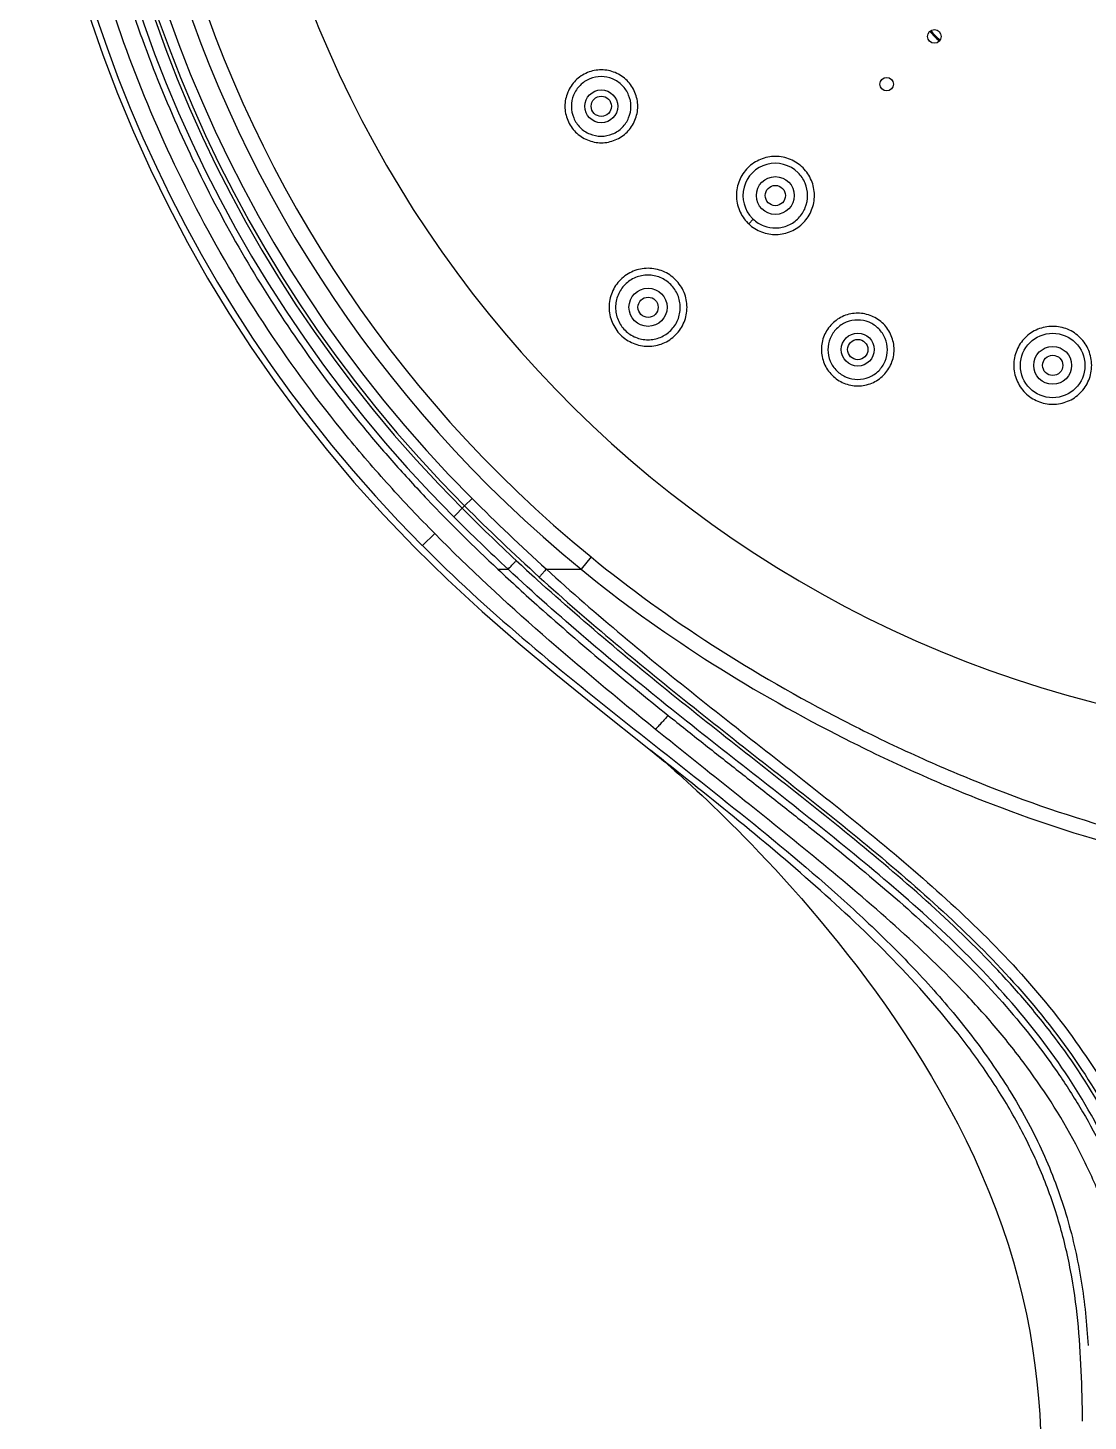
# Model space of a CAD drawing. Extents: x 0 to 521, y 0 to 382.
# Drawn here: x 77.4 to 124.5, y 193.6 to 255.5 of the extents above; entities that cross this region are included whole.
import ezdxf

# ---------------------------------------------------------------- set-up
doc = ezdxf.new("R2010")
doc.units = 0
doc.header["$LTSCALE"] = 10
doc.header["$MEASUREMENT"] = 0
doc.layers.get('0').update_dxf_attribs({"linetype": 'CONTINUOUS'})
doc.layers.add('AXES', color=7, linetype='CONTINUOUS')
doc.layers.add('LAYER_01', color=7, linetype='CONTINUOUS')

msp = doc.modelspace()

# ---------------------------------------------------------------- linework, layer by layer
at = {"color": 7, "linetype": 'Continuous'}
for p, q in [((96.815, 234.287), (96.332, 233.805)), ((95.486, 233.06), (94.938, 232.52)), ((98.298, 231.471), (98.751, 231.471))]:
    msp.add_line(p, q, dxfattribs=at)
for points in [[(80.129, 256.076), (80.732, 254.333), (81.387, 252.611), (82.093, 250.911), (82.849, 249.239), (83.65, 247.6), (84.497, 245.991), (85.394, 244.407), (86.337, 242.852), (87.328, 241.325), (88.377, 239.809), (89.487, 238.307), (90.658, 236.823), (91.898, 235.348), (93.211, 233.884), (94.597, 232.438), (96.059, 231.011), (97.594, 229.6), (99.197, 228.203), (100.864, 226.81), (102.587, 225.412), (105.146, 223.377)], [(105.146, 223.377), (105.243, 223.298), (105.348, 223.213), (105.46, 223.12), (105.58, 223.02), (105.71, 222.91), (105.85, 222.791), (106, 222.661), (106.161, 222.52), (106.335, 222.367), (106.519, 222.202), (106.715, 222.024), (106.923, 221.834), (107.142, 221.632), (107.372, 221.417), (107.612, 221.19), (107.862, 220.951), (108.121, 220.7), (108.389, 220.439), (108.665, 220.165), (108.956, 219.874), (109.261, 219.565), (109.58, 219.237), (109.914, 218.889), (110.264, 218.518), (110.63, 218.125), (111.006, 217.713), (111.392, 217.284), (111.787, 216.835), (112.189, 216.371), (112.596, 215.891), (113.008, 215.395), (113.423, 214.883), (113.842, 214.356), (114.262, 213.813), (114.683, 213.255), (115.104, 212.683), (115.523, 212.096), (115.94, 211.493), (116.354, 210.875), (116.765, 210.242), (117.172, 209.592), (117.574, 208.925), (117.969, 208.242), (118.357, 207.542), (118.737, 206.824), (119.105, 206.09), (119.459, 205.344), (119.799, 204.586), (120.122, 203.816), (120.426, 203.041), (120.709, 202.261), (120.971, 201.478), (121.21, 200.697), (121.426, 199.92), (121.618, 199.145), (121.787, 198.376), (121.935, 197.612), (122.061, 196.853), (122.168, 196.103), (122.255, 195.364), (122.324, 194.633), (122.378, 193.908), (122.418, 193.186)]]:
    msp.add_lwpolyline(points, dxfattribs=at)
for centre, radius, start, end in [((137.498, 274.946), 58.2, 315.01693, 224.98307), ((137.498, 274.946), 57.67, 315.01704, 224.98282), ((137.497, 274.947), 60.095, 136.7075, 224.91042), ((162.957, 300.43), 93.692, 225.00008, 227.04463), ((162.957, 300.429), 94.221, 225.00005, 227.0439), ((166.41, 304.102), 98.732, 227.03039, 227.75438)]:
    msp.add_arc(centre, radius, start, end, dxfattribs=at)
for points, knots in [([(180.058, 232.52), (181.458, 233.926), (184.122, 236.875), (187.659, 241.672), (190.704, 246.796), (194.063, 253.99), (196.908, 263.553), (197.804, 273.489), (197.344, 281.416), (196.099, 289.258), (193.1, 298.774), (188.279, 307.508), (183.459, 313.818), (179.388, 318.172), (174.908, 322.103), (170.062, 325.573), (164.895, 328.543), (159.46, 330.99), (153.81, 332.889), (148, 334.216), (142.087, 334.965), (134.151, 335.179), (126.219, 334.207), (118.568, 332.087), (113.01, 329.933), (107.692, 327.243), (102.666, 324.039), (97.983, 320.353), (95.117, 317.599), (93.757, 316.155)], [0, 0, 0, 0, 0.031262, 0.062525, 0.093785, 0.125047, 0.187494, 0.249942, 0.281203, 0.312465, 0.374913, 0.437361, 0.468623, 0.499885, 0.531147, 0.562409, 0.593671, 0.624934, 0.656195, 0.687456, 0.718718, 0.749979, 0.812429, 0.84369, 0.874952, 0.906214, 0.937475, 0.968737, 1, 1, 1, 1]), ([(95.486, 233.06), (94.799, 233.755), (93.453, 235.174), (90.9, 238.135), (87.99, 242.071), (84.989, 247.119), (82.501, 252.438), (80.548, 257.975), (79.148, 263.678), (78.323, 269.491), (78.074, 275.358), (78.403, 281.221), (79.614, 288.95), (82.546, 298.332), (87.273, 306.949), (92.003, 313.18), (97.326, 318.912), (103.474, 323.829), (110.24, 327.753), (115.585, 330.185), (121.143, 332.079), (126.862, 333.412), (132.684, 334.177), (140.502, 334.427), (148.321, 333.51), (155.871, 331.463), (161.358, 329.372), (166.613, 326.752), (171.584, 323.626), (176.221, 320.023), (179.062, 317.328), (180.412, 315.915)], [0, 0, 0, 0, 0.015632, 0.031272, 0.062523, 0.093787, 0.12505, 0.156308, 0.187563, 0.21882, 0.250081, 0.281341, 0.312601, 0.375043, 0.437485, 0.468744, 0.500003, 0.562444, 0.593703, 0.624964, 0.656223, 0.687482, 0.718741, 0.75, 0.812444, 0.843703, 0.874962, 0.906222, 0.93748, 0.96874, 1, 1, 1, 1]), ([(137.498, 333.454), (134.566, 333.454), (128.694, 333.009), (120.09, 331.037), (111.879, 327.791), (104.244, 323.357), (97.366, 317.822), (91.391, 311.323), (86.461, 303.998), (82.68, 296.02), (80.144, 287.564), (79.105, 280.277), (78.94, 274.409), (79.146, 270.008), (79.681, 265.636), (80.832, 259.88), (83.08, 252.872), (86.348, 246.277), (89.532, 241.346), (91.755, 238.424), (93.661, 236.193), (95.651, 234.029), (97.224, 232.479), (98.298, 231.471)], [0, 0, 0, 0, 0.062479, 0.124958, 0.187441, 0.249923, 0.312403, 0.374885, 0.437372, 0.499855, 0.562336, 0.624817, 0.656081, 0.687345, 0.718607, 0.749867, 0.812346, 0.874828, 0.906091, 0.937356, 0.952984, 0.968609, 1, 1, 1, 1]), ([(105.304, 224.357), (103.602, 225.732), (100.235, 228.527), (97.022, 231.503), (95.486, 233.06)], [0, 0, 0, 0, 0.500023, 1, 1, 1, 1]), ([(94.938, 232.52), (96.358, 231.093), (99.34, 228.381), (104.043, 224.592), (108.802, 220.887), (112.682, 217.693), (115.619, 214.959), (117.698, 212.793), (119.604, 210.487), (121.276, 208.03), (122.649, 205.42), (123.655, 202.676), (124.28, 199.847), (124.471, 197.936), (124.532, 196.982)], [0, 0, 0, 0, 0.126569, 0.253139, 0.379619, 0.505835, 0.568874, 0.631844, 0.694481, 0.756716, 0.818359, 0.879431, 0.939923, 1, 1, 1, 1]), ([(98.751, 231.471), (98.796, 231.519), (98.88, 231.609), (98.98, 231.716), (99.046, 231.786), (99.082, 231.825), (99.104, 231.847), (99.113, 231.858)], [0, 0, 0, 0, 0.374119, 0.69735, 0.823108, 0.917789, 1, 1, 1, 1]), ([(98.298, 231.471), (98.904, 230.902), (101.358, 228.661), (103.917, 226.536), (105.862, 224.978)], [0, 0, 0, 0, 0.250042, 1, 1, 1, 1]), ([(125.069, 206.489), (124.39, 207.792), (122.803, 210.31), (119.876, 213.712), (116.561, 216.814), (113.03, 219.732), (109.404, 222.571), (105.769, 225.426), (102.192, 228.366), (99.881, 230.418), (98.751, 231.472)], [0, 0, 0, 0, 0.120716, 0.243356, 0.367749, 0.493333, 0.619585, 0.7462, 0.873032, 1, 1, 1, 1]), ([(125.626, 206.619), (124.955, 207.896), (123.791, 209.741), (121.995, 212.026), (120.034, 214.222), (117.354, 216.787), (113.936, 219.662), (110.419, 222.442), (106.887, 225.212), (103.4, 228.043), (101.14, 230.007), (100.031, 231.014)], [0, 0, 0, 0, 0.121579, 0.183052, 0.244931, 0.369688, 0.49534, 0.621392, 0.747574, 0.873782, 1, 1, 1, 1]), ([(105.862, 224.978), (105.816, 224.92), (105.716, 224.806), (105.564, 224.644), (105.424, 224.496), (105.339, 224.401), (105.304, 224.357)], [0, 0, 0, 0, 0.26715, 0.542634, 0.796824, 1, 1, 1, 1]), ([(105.862, 224.978), (106.382, 224.563), (107.423, 223.735), (108.99, 222.501), (110.559, 221.269), (112.642, 219.622), (115.215, 217.536), (118.178, 214.913), (120.928, 212.108), (122.928, 209.544), (124.306, 207.372), (125.214, 205.691), (125.993, 203.958), (126.419, 202.768), (126.603, 202.166)], [0, 0, 0, 0, 0.063666, 0.127323, 0.19096, 0.25456, 0.381533, 0.507903, 0.63319, 0.75698, 0.818295, 0.879206, 0.939761, 1, 1, 1, 1]), ([(126.62, 197.602), (126.519, 198.3), (126.281, 199.694), (125.755, 201.753), (125.037, 203.762), (123.825, 206.366), (122.271, 208.821), (120.459, 211.103), (118.477, 213.294), (115.769, 215.845), (112.34, 218.731), (108.824, 221.541), (106.472, 223.411), (105.304, 224.357)], [0, 0, 0, 0, 0.060137, 0.120369, 0.180852, 0.241742, 0.364876, 0.427204, 0.489959, 0.61647, 0.74394, 0.871887, 1, 1, 1, 1]), ([(124.286, 193.619), (124.271, 194.363), (124.242, 195.853), (124.099, 198.089), (123.787, 200.318), (123.257, 202.521), (122.492, 204.672), (121.499, 206.746), (120.306, 208.731), (118.493, 211.26), (115.887, 214.193), (112.443, 217.426), (108.806, 220.475), (106.324, 222.444), (105.081, 223.429)], [0, 0, 0, 0, 0.060157, 0.120453, 0.180991, 0.241913, 0.303312, 0.36516, 0.427479, 0.490249, 0.616515, 0.743866, 0.871825, 1, 1, 1, 1])]:
    msp.add_open_spline(points, degree=3, knots=knots, dxfattribs=at)
at = {"layer": 'AXES', "color": 7, "linetype": 'Continuous'}
for radius, start, end in [(2.5, 218.07443, 231.91985), (2.448, 218.13543, 231.86617)]:
    msp.add_arc((119.467, 256.915), radius, start, end, dxfattribs=at)
at = {"layer": 'LAYER_01', "color": 7, "linetype": 'Continuous'}
for p, q in [((109.448, 246.814), (109.644, 247.024)), ((97.147, 234.619), (96.815, 234.287)), ((102.435, 232.019), (101.991, 231.475)), ((100.45, 231.473), (101.994, 231.473))]:
    msp.add_line(p, q, dxfattribs=at)
for centre, radius in [((117.698, 255.146), 0.302), ((115.576, 253.025), 0.302), ((102.892, 252.041), 0.731), ((102.892, 252.041), 0.45), ((110.628, 248.076), 0.841), ((110.628, 248.076), 0.45), ((104.971, 243.111), 0.848), ((104.971, 243.111), 0.45), ((114.292, 241.233), 0.731), ((114.292, 241.233), 0.45), ((122.956, 240.525), 1.434), ((122.956, 240.531), 0.841), ((122.956, 240.531), 0.45)]:
    msp.add_circle(centre, radius, dxfattribs=at)
for centre, radius, start, end in [((137.498, 274.946), 57.518, 315.01704, 224.98296), ((137.498, 274.946), 57.048, 315.01704, 224.98296), ((137.498, 274.946), 56.129, 309.23824, 230.76176), ((137.498, 274.946), 55.427, 309.24154, 230.75846), ((137.498, 274.946), 51, 283.11656, 256.88344), ((110.624, 248.074), 1.436, 44.92979, 225.07021), ((110.628, 248.076), 1.44, 225, 226.87071), ((164.158, 301.662), 95.26, 225.01346, 227.77048), ((164.172, 301.676), 94.81, 225.01362, 227.77064)]:
    msp.add_arc(centre, radius, start, end, dxfattribs=at)
for points, knots in [([(104.039, 253.184), (103.89, 253.334), (103.53, 253.576), (102.895, 253.704), (102.258, 253.578), (101.719, 253.218), (101.359, 252.679), (101.233, 252.042), (101.36, 251.407), (101.602, 251.046), (101.752, 250.897)], [0, 0, 0, 0, 0.125035, 0.250018, 0.374971, 0.499914, 0.624875, 0.749881, 0.874928, 1, 1, 1, 1]), ([(103.822, 252.971), (103.7, 253.093), (103.406, 253.291), (102.886, 253.395), (102.366, 253.293), (101.925, 252.998), (101.631, 252.557), (101.528, 252.037), (101.632, 251.517), (101.83, 251.222), (101.952, 251.101)], [0, 0, 0, 0, 0.125022, 0.250006, 0.374973, 0.499936, 0.624911, 0.749917, 0.874949, 1, 1, 1, 1]), ([(101.752, 250.897), (101.9, 250.748), (102.261, 250.507), (102.895, 250.381), (103.53, 250.507), (104.069, 250.866), (104.428, 251.405), (104.554, 252.04), (104.428, 252.674), (104.187, 253.035), (104.039, 253.184)], [0, 0, 0, 0, 0.12506, 0.250063, 0.375029, 0.499971, 0.624923, 0.749912, 0.874945, 1, 1, 1, 1]), ([(101.952, 251.101), (102.073, 250.979), (102.368, 250.782), (102.887, 250.679), (103.406, 250.782), (103.846, 251.076), (104.14, 251.516), (104.243, 252.035), (104.14, 252.554), (103.943, 252.849), (103.822, 252.971)], [0, 0, 0, 0, 0.125045, 0.250048, 0.375027, 0.499989, 0.624955, 0.749945, 0.874965, 1, 1, 1, 1]), ([(111.858, 249.306), (111.698, 249.465), (111.312, 249.724), (110.631, 249.86), (109.95, 249.725), (109.373, 249.34), (108.987, 248.762), (108.852, 248.081), (108.988, 247.401), (109.247, 247.014), (109.406, 246.855)], [0, 0, 0, 0, 0.125034, 0.250035, 0.375003, 0.499953, 0.624907, 0.749889, 0.874914, 1, 1, 1, 1]), ([(109.448, 246.815), (109.611, 246.662), (110.001, 246.418), (110.677, 246.302), (111.348, 246.45), (111.911, 246.842), (112.284, 247.419), (112.411, 248.094), (112.272, 248.766), (112.015, 249.148), (111.858, 249.306)], [0, 0, 0, 0, 0.125058, 0.250076, 0.375057, 0.500012, 0.624959, 0.749927, 0.874935, 1, 1, 1, 1]), ([(109.643, 247.025), (109.779, 246.899), (110.101, 246.696), (110.662, 246.6), (111.217, 246.723), (111.685, 247.048), (111.994, 247.525), (112.098, 248.085), (111.984, 248.642), (111.771, 248.958), (111.64, 249.089)], [0, 0, 0, 0, 0.12504, 0.250052, 0.375041, 0.500012, 0.624975, 0.749949, 0.874951, 1, 1, 1, 1]), ([(106.195, 244.334), (106.035, 244.494), (105.65, 244.752), (104.97, 244.888), (104.29, 244.754), (103.714, 244.369), (103.329, 243.793), (103.195, 243.112), (103.33, 242.433), (103.589, 242.047), (103.748, 241.888)], [0, 0, 0, 0, 0.125057, 0.250067, 0.375026, 0.499953, 0.624885, 0.749858, 0.874893, 1, 1, 1, 1]), ([(105.98, 244.12), (105.848, 244.252), (105.528, 244.467), (104.964, 244.579), (104.399, 244.468), (103.921, 244.148), (103.601, 243.67), (103.49, 243.105), (103.602, 242.541), (103.817, 242.221), (103.949, 242.089)], [0, 0, 0, 0, 0.125035, 0.250036, 0.375006, 0.499957, 0.624912, 0.749894, 0.874917, 1, 1, 1, 1]), ([(103.748, 241.888), (103.908, 241.728), (104.293, 241.47), (104.973, 241.334), (105.653, 241.468), (106.229, 241.853), (106.614, 242.43), (106.748, 243.11), (106.612, 243.789), (106.354, 244.175), (106.195, 244.334)], [0, 0, 0, 0, 0.125083, 0.250113, 0.375092, 0.500029, 0.624961, 0.749925, 0.874942, 1, 1, 1, 1]), ([(103.949, 242.089), (104.081, 241.957), (104.401, 241.742), (104.965, 241.63), (105.53, 241.741), (106.008, 242.061), (106.328, 242.539), (106.439, 243.104), (106.327, 243.667), (106.112, 243.988), (105.98, 244.12)], [0, 0, 0, 0, 0.125059, 0.250079, 0.375067, 0.500028, 0.624983, 0.749957, 0.874964, 1, 1, 1, 1]), ([(114.912, 242.723), (114.718, 242.803), (114.293, 242.889), (113.659, 242.765), (113.12, 242.406), (112.76, 241.868), (112.634, 241.234), (112.762, 240.599), (113.122, 240.062), (113.482, 239.822), (113.677, 239.741)], [0, 0, 0, 0, 0.125033, 0.250015, 0.374967, 0.499911, 0.624875, 0.749883, 0.87493, 1, 1, 1, 1]), ([(113.677, 239.741), (113.871, 239.661), (114.295, 239.577), (114.928, 239.703), (115.465, 240.061), (115.823, 240.598), (115.949, 241.231), (115.822, 241.864), (115.465, 242.401), (115.105, 242.642), (114.912, 242.723)], [0, 0, 0, 0, 0.125058, 0.25006, 0.375026, 0.499969, 0.624923, 0.749915, 0.874947, 1, 1, 1, 1]), ([(114.794, 242.444), (114.635, 242.511), (114.288, 242.581), (113.769, 242.478), (113.328, 242.185), (113.034, 241.745), (112.931, 241.226), (113.036, 240.707), (113.33, 240.268), (113.625, 240.072), (113.783, 240.006)], [0, 0, 0, 0, 0.125021, 0.250004, 0.37497, 0.499934, 0.624911, 0.749918, 0.87495, 1, 1, 1, 1]), ([(113.783, 240.006), (113.942, 239.94), (114.289, 239.871), (114.807, 239.974), (115.246, 240.268), (115.539, 240.707), (115.642, 241.225), (115.539, 241.743), (115.246, 242.182), (114.952, 242.378), (114.794, 242.444)], [0, 0, 0, 0, 0.125044, 0.250045, 0.375025, 0.499987, 0.624955, 0.749947, 0.874966, 1, 1, 1, 1]), ([(123.62, 242.132), (123.412, 242.219), (122.956, 242.31), (122.277, 242.175), (121.7, 241.791), (121.315, 241.214), (121.18, 240.535), (121.316, 239.855), (121.701, 239.279), (122.087, 239.021), (122.295, 238.935)], [0, 0, 0, 0, 0.125032, 0.250032, 0.375, 0.499952, 0.624907, 0.74989, 0.874916, 1, 1, 1, 1]), ([(122.295, 238.935), (122.504, 238.849), (122.959, 238.757), (123.638, 238.892), (124.215, 239.277), (124.601, 239.853), (124.735, 240.533), (124.599, 241.213), (124.214, 241.789), (123.828, 242.046), (123.62, 242.132)], [0, 0, 0, 0, 0.125056, 0.250075, 0.375058, 0.500014, 0.624963, 0.749929, 0.874937, 1, 1, 1, 1]), ([(102.435, 232.019), (104.159, 230.611), (107.776, 228), (112.609, 225.229), (116.613, 223.285), (120.695, 221.528), (123.852, 220.437), (125.993, 219.849)], [0, 0, 0, 0, 0.250185, 0.500369, 0.625441, 0.75043, 1, 1, 1, 1]), ([(100.45, 231.473), (100.409, 231.428), (100.332, 231.343), (100.248, 231.251), (100.185, 231.181), (100.166, 231.162), (100.127, 231.117), (100.134, 231.126)], [0, 0, 0, 0, 0.391392, 0.717116, 0.840036, 0.930224, 1, 1, 1, 1]), ([(100.134, 231.126), (101.244, 230.117), (103.51, 228.149), (107.005, 225.312), (110.545, 222.536), (114.07, 219.749), (117.495, 216.866), (120.705, 213.791), (123.539, 210.431), (125.091, 207.964), (125.759, 206.69)], [0, 0, 0, 0, 0.126309, 0.252619, 0.378911, 0.505086, 0.630866, 0.755696, 0.878863, 1, 1, 1, 1]), ([(100.45, 231.473), (101.561, 230.464), (103.829, 228.495), (107.327, 225.66), (110.873, 222.889), (114.404, 220.109), (117.836, 217.231), (121.052, 214.158), (123.886, 210.793), (125.434, 208.319), (126.101, 207.041)], [0, 0, 0, 0, 0.126282, 0.252566, 0.37883, 0.504977, 0.630726, 0.755538, 0.878737, 1, 1, 1, 1]), ([(101.994, 231.473), (103.744, 230.044), (107.42, 227.397), (112.332, 224.592), (116.399, 222.626), (120.546, 220.853), (123.755, 219.758), (125.929, 219.173)], [0, 0, 0, 0, 0.250252, 0.500491, 0.625573, 0.750544, 1, 1, 1, 1])]:
    msp.add_open_spline(points, degree=3, knots=knots, dxfattribs=at)
msp.add_open_spline([(109.406, 246.855), (109.42, 246.841), (109.434, 246.828), (109.448, 246.815)], degree=3, dxfattribs=at)

doc.saveas('drawing.dxf')
